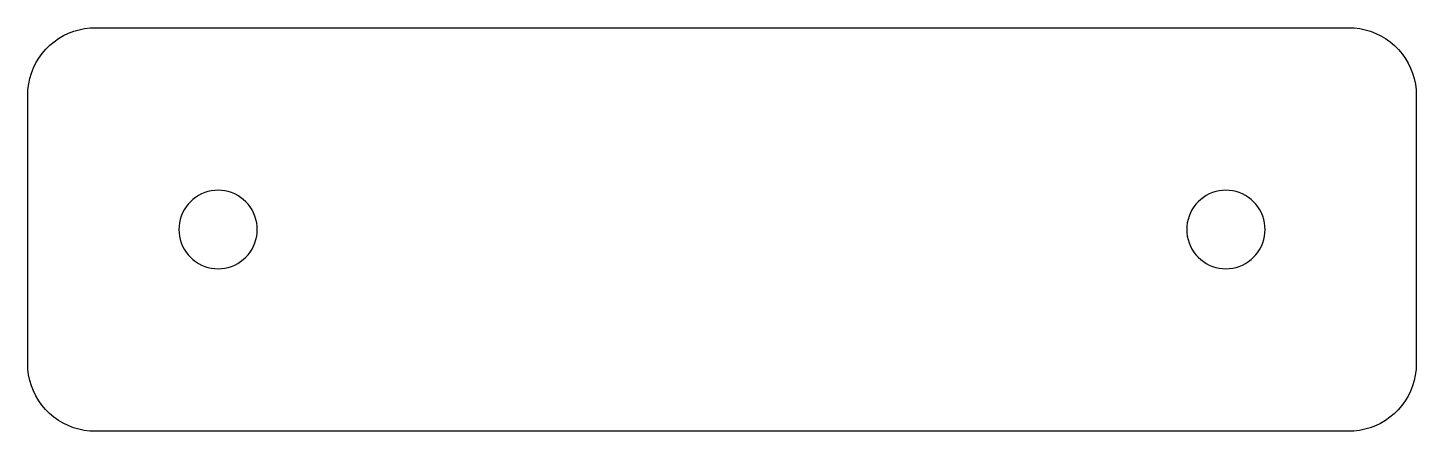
# Model space of a CAD drawing. Header units: millimetres. Extents: x -31 to 31, y -9 to 9.
import ezdxf

# ---------------------------------------------------------------- set-up
doc = ezdxf.new("R2010")
doc.units = ezdxf.units.MM
doc.layers.add('CUT', color=7, linetype='Continuous')

msp = doc.modelspace()

# ---------------------------------------------------------------- linework, layer by layer
at = {"layer": 'CUT'}
for points in [[(-31, 6), (-30.99, 6.249), (-30.959, 6.497), (-30.907, 6.742), (-30.835, 6.981), (-30.744, 7.213), (-30.633, 7.437), (-30.505, 7.651), (-30.359, 7.854), (-30.197, 8.043), (-30.019, 8.219), (-29.828, 8.379), (-29.623, 8.523), (-29.408, 8.649), (-29.183, 8.757), (-28.949, 8.846), (-28.709, 8.915), (-28.465, 8.964), (-28.217, 8.992), (-27.967, 9), (-27.717, 9), (-27.467, 9), (-27.218, 9), (-26.968, 9), (-26.718, 9), (-26.468, 9), (-26.219, 9), (-25.969, 9), (-25.719, 9), (-25.469, 9), (-25.22, 9), (-24.97, 9), (-24.72, 9), (-24.47, 9), (-24.221, 9), (-23.971, 9), (-23.721, 9), (-23.471, 9), (-23.222, 9), (-22.972, 9), (-22.722, 9), (-22.472, 9), (-22.223, 9), (-21.973, 9), (-21.723, 9), (-21.473, 9), (-21.224, 9), (-20.974, 9), (-20.724, 9), (-20.474, 9), (-20.225, 9), (-19.975, 9), (-19.725, 9), (-19.475, 9), (-19.225, 9), (-18.976, 9), (-18.726, 9), (-18.476, 9), (-18.226, 9), (-17.977, 9), (-17.727, 9), (-17.477, 9), (-17.227, 9), (-16.978, 9), (-16.728, 9), (-16.478, 9), (-16.228, 9), (-15.979, 9), (-15.729, 9), (-15.479, 9), (-15.229, 9), (-14.98, 9), (-14.73, 9), (-14.48, 9), (-14.23, 9), (-13.981, 9), (-13.731, 9), (-13.481, 9), (-13.231, 9), (-12.982, 9), (-12.732, 9), (-12.482, 9), (-12.232, 9), (-11.983, 9), (-11.733, 9), (-11.483, 9), (-11.233, 9), (-10.983, 9), (-10.734, 9), (-10.484, 9), (-10.234, 9), (-9.984, 9), (-9.735, 9), (-9.485, 9), (-9.235, 9), (-8.985, 9), (-8.736, 9), (-8.486, 9), (-8.236, 9), (-7.986, 9), (-7.737, 9), (-7.487, 9), (-7.237, 9), (-6.987, 9), (-6.738, 9), (-6.488, 9), (-6.238, 9), (-5.988, 9), (-5.739, 9), (-5.489, 9), (-5.239, 9), (-4.989, 9), (-4.74, 9), (-4.49, 9), (-4.24, 9), (-3.99, 9), (-3.741, 9), (-3.491, 9), (-3.241, 9), (-2.991, 9), (-2.742, 9), (-2.492, 9), (-2.242, 9), (-1.992, 9), (-1.742, 9), (-1.493, 9), (-1.243, 9), (-0.993, 9), (-0.743, 9), (-0.494, 9), (-0.244, 9), (0.006, 9), (0.256, 9), (0.505, 9), (0.755, 9), (1.005, 9), (1.255, 9), (1.504, 9), (1.754, 9), (2.004, 9), (2.254, 9), (2.503, 9), (2.753, 9), (3.003, 9), (3.253, 9), (3.502, 9), (3.752, 9), (4.002, 9), (4.252, 9), (4.501, 9), (4.751, 9), (5.001, 9), (5.251, 9), (5.5, 9), (5.75, 9), (6, 9), (6.25, 9), (6.5, 9), (6.749, 9), (6.999, 9), (7.249, 9), (7.499, 9), (7.748, 9), (7.998, 9), (8.248, 9), (8.498, 9), (8.747, 9), (8.997, 9), (9.247, 9), (9.497, 9), (9.746, 9), (9.996, 9), (10.246, 9), (10.496, 9), (10.745, 9), (10.995, 9), (11.245, 9), (11.495, 9), (11.744, 9), (11.994, 9), (12.244, 9), (12.494, 9), (12.743, 9), (12.993, 9), (13.243, 9), (13.493, 9), (13.742, 9), (13.992, 9), (14.242, 9), (14.492, 9), (14.742, 9), (14.991, 9), (15.241, 9), (15.491, 9), (15.741, 9), (15.99, 9), (16.24, 9), (16.49, 9), (16.74, 9), (16.989, 9), (17.239, 9), (17.489, 9), (17.739, 9), (17.988, 9), (18.238, 9), (18.488, 9), (18.738, 9), (18.987, 9), (19.237, 9), (19.487, 9), (19.737, 9), (19.986, 9), (20.236, 9), (20.486, 9), (20.736, 9), (20.985, 9), (21.235, 9), (21.485, 9), (21.735, 9), (21.984, 9), (22.234, 9), (22.484, 9), (22.734, 9), (22.983, 9), (23.233, 9), (23.483, 9), (23.733, 9), (23.983, 9), (24.232, 9), (24.482, 9), (24.732, 9), (24.982, 9), (25.231, 9), (25.481, 9), (25.731, 9), (25.981, 9), (26.23, 9), (26.48, 9), (26.73, 9), (26.98, 9), (27.229, 9), (27.479, 9), (27.729, 9), (27.979, 9), (28.228, 8.991), (28.476, 8.962), (28.721, 8.912), (28.96, 8.842), (29.193, 8.752), (29.418, 8.644), (29.633, 8.517), (29.837, 8.372), (30.028, 8.211), (30.204, 8.035), (30.366, 7.844), (30.511, 7.641), (30.639, 7.427), (30.749, 7.202), (30.839, 6.97), (30.91, 6.73), (30.96, 6.486), (30.991, 6.238), (31, 5.988), (31, 5.739), (31, 5.489), (31, 5.239), (31, 4.989), (31, 4.74), (31, 4.49), (31, 4.24), (31, 3.99), (31, 3.741), (31, 3.491), (31, 3.241), (31, 2.991), (31, 2.742), (31, 2.492), (31, 2.242), (31, 1.992), (31, 1.742), (31, 1.493), (31, 1.243), (31, 0.993), (31, 0.743), (31, 0.494), (31, 0.244), (31, -0.006), (31, -0.256), (31, -0.505), (31, -0.755), (31, -1.005), (31, -1.255), (31, -1.504), (31, -1.754), (31, -2.004), (31, -2.254), (31, -2.503), (31, -2.753), (31, -3.003), (31, -3.253), (31, -3.502), (31, -3.752), (31, -4.002), (31, -4.252), (31, -4.501), (31, -4.751), (31, -5.001), (31, -5.251), (31, -5.5), (31, -5.75), (31, -6), (30.99, -6.249), (30.959, -6.497), (30.907, -6.742), (30.835, -6.981), (30.744, -7.213), (30.633, -7.437), (30.505, -7.651), (30.359, -7.854), (30.197, -8.043), (30.019, -8.219), (29.828, -8.379), (29.623, -8.523), (29.408, -8.649), (29.183, -8.757), (28.949, -8.846), (28.709, -8.915), (28.465, -8.964), (28.217, -8.992), (27.967, -9), (27.717, -9), (27.467, -9), (27.218, -9), (26.968, -9), (26.718, -9), (26.468, -9), (26.219, -9), (25.969, -9), (25.719, -9), (25.469, -9), (25.22, -9), (24.97, -9), (24.72, -9), (24.47, -9), (24.221, -9), (23.971, -9), (23.721, -9), (23.471, -9), (23.222, -9), (22.972, -9), (22.722, -9), (22.472, -9), (22.223, -9), (21.973, -9), (21.723, -9), (21.473, -9), (21.224, -9), (20.974, -9), (20.724, -9), (20.474, -9), (20.225, -9), (19.975, -9), (19.725, -9), (19.475, -9), (19.225, -9), (18.976, -9), (18.726, -9), (18.476, -9), (18.226, -9), (17.977, -9), (17.727, -9), (17.477, -9), (17.227, -9), (16.978, -9), (16.728, -9), (16.478, -9), (16.228, -9), (15.979, -9), (15.729, -9), (15.479, -9), (15.229, -9), (14.98, -9), (14.73, -9), (14.48, -9), (14.23, -9), (13.981, -9), (13.731, -9), (13.481, -9), (13.231, -9), (12.982, -9), (12.732, -9), (12.482, -9), (12.232, -9), (11.983, -9), (11.733, -9), (11.483, -9), (11.233, -9), (10.983, -9), (10.734, -9), (10.484, -9), (10.234, -9), (9.984, -9), (9.735, -9), (9.485, -9), (9.235, -9), (8.985, -9), (8.736, -9), (8.486, -9), (8.236, -9), (7.986, -9), (7.737, -9), (7.487, -9), (7.237, -9), (6.987, -9), (6.738, -9), (6.488, -9), (6.238, -9), (5.988, -9), (5.739, -9), (5.489, -9), (5.239, -9), (4.989, -9), (4.74, -9), (4.49, -9), (4.24, -9), (3.99, -9), (3.741, -9), (3.491, -9), (3.241, -9), (2.991, -9), (2.742, -9), (2.492, -9), (2.242, -9), (1.992, -9), (1.742, -9), (1.493, -9), (1.243, -9), (0.993, -9), (0.743, -9), (0.494, -9), (0.244, -9), (-0.006, -9), (-0.256, -9), (-0.505, -9), (-0.755, -9), (-1.005, -9), (-1.255, -9), (-1.504, -9), (-1.754, -9), (-2.004, -9), (-2.254, -9), (-2.503, -9), (-2.753, -9), (-3.003, -9), (-3.253, -9), (-3.502, -9), (-3.752, -9), (-4.002, -9), (-4.252, -9), (-4.501, -9), (-4.751, -9), (-5.001, -9), (-5.251, -9), (-5.5, -9), (-5.75, -9), (-6, -9), (-6.25, -9), (-6.5, -9), (-6.749, -9), (-6.999, -9), (-7.249, -9), (-7.499, -9), (-7.748, -9), (-7.998, -9), (-8.248, -9), (-8.498, -9), (-8.747, -9), (-8.997, -9), (-9.247, -9), (-9.497, -9), (-9.746, -9), (-9.996, -9), (-10.246, -9), (-10.496, -9), (-10.745, -9), (-10.995, -9), (-11.245, -9), (-11.495, -9), (-11.744, -9), (-11.994, -9), (-12.244, -9), (-12.494, -9), (-12.743, -9), (-12.993, -9), (-13.243, -9), (-13.493, -9), (-13.742, -9), (-13.992, -9), (-14.242, -9), (-14.492, -9), (-14.742, -9), (-14.991, -9), (-15.241, -9), (-15.491, -9), (-15.741, -9), (-15.99, -9), (-16.24, -9), (-16.49, -9), (-16.74, -9), (-16.989, -9), (-17.239, -9), (-17.489, -9), (-17.739, -9), (-17.988, -9), (-18.238, -9), (-18.488, -9), (-18.738, -9), (-18.987, -9), (-19.237, -9), (-19.487, -9), (-19.737, -9), (-19.986, -9), (-20.236, -9), (-20.486, -9), (-20.736, -9), (-20.985, -9), (-21.235, -9), (-21.485, -9), (-21.735, -9), (-21.984, -9), (-22.234, -9), (-22.484, -9), (-22.734, -9), (-22.983, -9), (-23.233, -9), (-23.483, -9), (-23.733, -9), (-23.983, -9), (-24.232, -9), (-24.482, -9), (-24.732, -9), (-24.982, -9), (-25.231, -9), (-25.481, -9), (-25.731, -9), (-25.981, -9), (-26.23, -9), (-26.48, -9), (-26.73, -9), (-26.98, -9), (-27.229, -9), (-27.479, -9), (-27.729, -9), (-27.979, -9), (-28.228, -8.991), (-28.476, -8.962), (-28.721, -8.912), (-28.96, -8.842), (-29.193, -8.752), (-29.418, -8.644), (-29.633, -8.517), (-29.837, -8.372), (-30.028, -8.211), (-30.204, -8.035), (-30.366, -7.844), (-30.511, -7.641), (-30.639, -7.427), (-30.749, -7.202), (-30.839, -6.97), (-30.91, -6.73), (-30.96, -6.486), (-30.991, -6.238), (-31, -5.988), (-31, -5.739), (-31, -5.489), (-31, -5.239), (-31, -4.989), (-31, -4.74), (-31, -4.49), (-31, -4.24), (-31, -3.99), (-31, -3.741), (-31, -3.491), (-31, -3.241), (-31, -2.991), (-31, -2.742), (-31, -2.492), (-31, -2.242), (-31, -1.992), (-31, -1.742), (-31, -1.493), (-31, -1.243), (-31, -0.993), (-31, -0.743), (-31, -0.494), (-31, -0.244), (-31, 0.006), (-31, 0.256), (-31, 0.505), (-31, 0.755), (-31, 1.005), (-31, 1.255), (-31, 1.504), (-31, 1.754), (-31, 2.004), (-31, 2.254), (-31, 2.503), (-31, 2.753), (-31, 3.003), (-31, 3.253), (-31, 3.502), (-31, 3.752), (-31, 4.002), (-31, 4.252), (-31, 4.501), (-31, 4.751), (-31, 5.001), (-31, 5.251), (-31, 5.5), (-31, 5.75)], [(-20.75, 0), (-20.757, 0.153), (-20.777, 0.304), (-20.81, 0.453), (-20.856, 0.599), (-20.914, 0.74), (-20.984, 0.875), (-21.066, 1.004), (-21.159, 1.125), (-21.263, 1.237), (-21.375, 1.341), (-21.496, 1.434), (-21.625, 1.516), (-21.76, 1.586), (-21.901, 1.644), (-22.047, 1.69), (-22.196, 1.723), (-22.347, 1.743), (-22.5, 1.75), (-22.653, 1.743), (-22.804, 1.723), (-22.953, 1.69), (-23.099, 1.644), (-23.24, 1.586), (-23.375, 1.516), (-23.504, 1.434), (-23.625, 1.341), (-23.737, 1.237), (-23.841, 1.125), (-23.934, 1.004), (-24.016, 0.875), (-24.086, 0.74), (-24.144, 0.599), (-24.19, 0.453), (-24.223, 0.304), (-24.243, 0.153), (-24.25, 0), (-24.243, -0.153), (-24.223, -0.304), (-24.19, -0.453), (-24.144, -0.599), (-24.086, -0.74), (-24.016, -0.875), (-23.934, -1.004), (-23.841, -1.125), (-23.737, -1.237), (-23.625, -1.341), (-23.504, -1.434), (-23.375, -1.516), (-23.24, -1.586), (-23.099, -1.644), (-22.953, -1.69), (-22.804, -1.723), (-22.653, -1.743), (-22.5, -1.75), (-22.347, -1.743), (-22.196, -1.723), (-22.047, -1.69), (-21.901, -1.644), (-21.76, -1.586), (-21.625, -1.516), (-21.496, -1.434), (-21.375, -1.341), (-21.263, -1.237), (-21.159, -1.125), (-21.066, -1.004), (-20.984, -0.875), (-20.914, -0.74), (-20.856, -0.599), (-20.81, -0.453), (-20.777, -0.304), (-20.757, -0.153)], [(24.25, 0), (24.243, 0.153), (24.223, 0.304), (24.19, 0.453), (24.144, 0.599), (24.086, 0.74), (24.016, 0.875), (23.934, 1.004), (23.841, 1.125), (23.737, 1.237), (23.625, 1.341), (23.504, 1.434), (23.375, 1.516), (23.24, 1.586), (23.099, 1.644), (22.953, 1.69), (22.804, 1.723), (22.653, 1.743), (22.5, 1.75), (22.347, 1.743), (22.196, 1.723), (22.047, 1.69), (21.901, 1.644), (21.76, 1.586), (21.625, 1.516), (21.496, 1.434), (21.375, 1.341), (21.263, 1.237), (21.159, 1.125), (21.066, 1.004), (20.984, 0.875), (20.914, 0.74), (20.856, 0.599), (20.81, 0.453), (20.777, 0.304), (20.757, 0.153), (20.75, 0), (20.757, -0.153), (20.777, -0.304), (20.81, -0.453), (20.856, -0.599), (20.914, -0.74), (20.984, -0.875), (21.066, -1.004), (21.159, -1.125), (21.263, -1.237), (21.375, -1.341), (21.496, -1.434), (21.625, -1.516), (21.76, -1.586), (21.901, -1.644), (22.047, -1.69), (22.196, -1.723), (22.347, -1.743), (22.5, -1.75), (22.653, -1.743), (22.804, -1.723), (22.953, -1.69), (23.099, -1.644), (23.24, -1.586), (23.375, -1.516), (23.504, -1.434), (23.625, -1.341), (23.737, -1.237), (23.841, -1.125), (23.934, -1.004), (24.016, -0.875), (24.086, -0.74), (24.144, -0.599), (24.19, -0.453), (24.223, -0.304), (24.243, -0.153)]]:
    msp.add_lwpolyline(points, close=True, dxfattribs=at)

doc.saveas('drawing.dxf')
